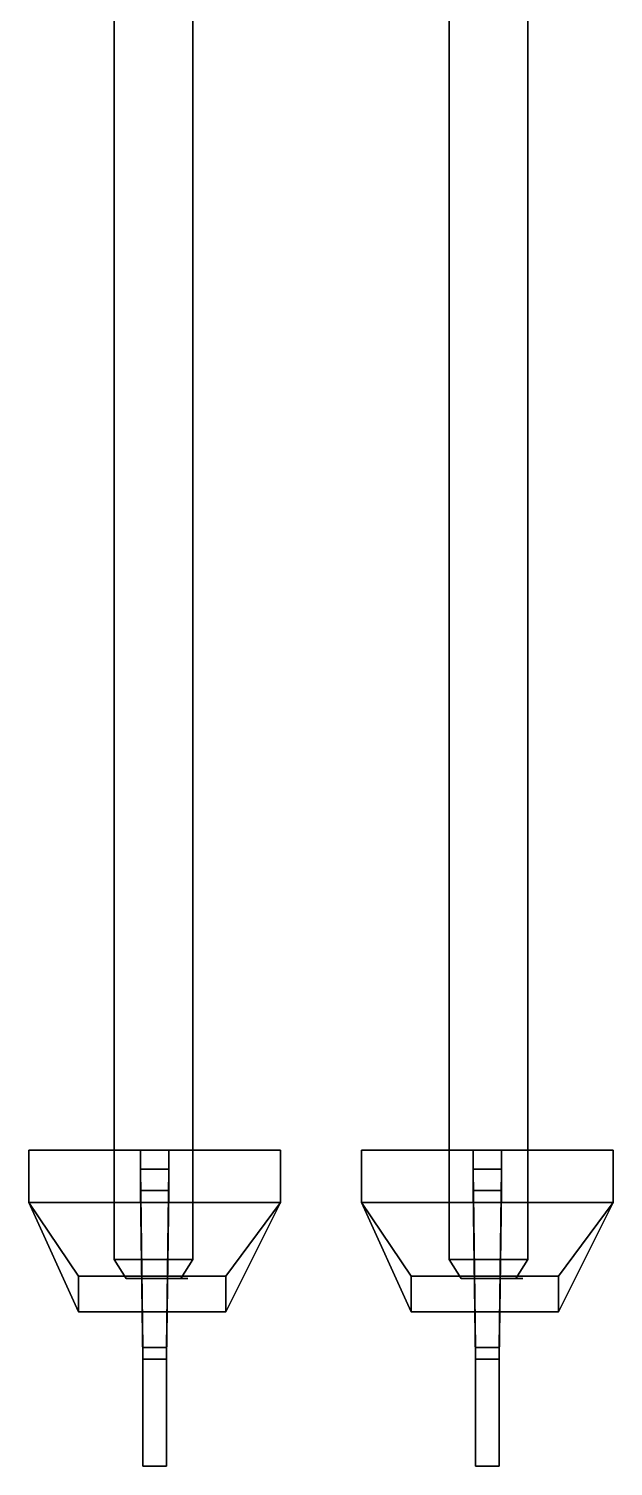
# Model space of a CAD drawing. Header units: millimetres. Extents: x -1.02 to 7, y -3.58 to 5.
# Drawn here: x -0.615 to 0.615, y -3.58 to -0.556 of the extents above; entities that cross this region are included whole.
import ezdxf

# ---------------------------------------------------------------- set-up
doc = ezdxf.new("R2010")
doc.units = ezdxf.units.MM
doc.layers.add('st1', color=2, linetype='Continuous')

msp = doc.modelspace()

# ---------------------------------------------------------------- linework, layer by layer
at = {"layer": 'st1'}
for points in [[(-0.27, 0.145, 0.445), (-0.27, -3.145, 0.015), (-0.435, -3.145, 0.015), (-0.435, 0.145, 0.445)], [(-0.435, -3.145, 0.22), (-0.27, -3.145, 0.22), (-0.27, 0.145, 0.775), (-0.435, 0.145, 0.775)], [(-0.435, 0.145, 0.445), (-0.435, -3.145, 0.015), (-0.435, -3.145, 0.22), (-0.435, 0.145, 0.775)], [(-0.27, 0.145, 0.775), (-0.27, -3.145, 0.22), (-0.27, -3.145, 0.015), (-0.27, 0.145, 0.445)], [(0.27, -3.145, 0.22), (0.435, -3.145, 0.22), (0.435, 0.145, 0.775), (0.27, 0.145, 0.775)], [(0.27, 0.145, 0.445), (0.27, -3.145, 0.015), (0.27, -3.145, 0.22), (0.27, 0.145, 0.775)], [(0.435, 0.145, 0.445), (0.435, -3.145, 0.015), (0.27, -3.145, 0.015), (0.27, 0.145, 0.445)], [(0.435, 0.145, 0.775), (0.435, -3.145, 0.22), (0.435, -3.145, 0.015), (0.435, 0.145, 0.445)], [(-0.615, -2.915, 0.26), (-0.085, -2.915, 0.26), (-0.085, -2.915, 0.105), (-0.615, -2.915, 0.105)], [(-0.085, -2.915, 0.105), (-0.085, -3.025, 0.105), (-0.615, -3.025, 0.105), (-0.615, -2.915, 0.105)], [(-0.615, -3.025, 0.24), (-0.085, -3.025, 0.24), (-0.085, -2.915, 0.26), (-0.615, -2.915, 0.26)], [(-0.615, -2.915, 0.105), (-0.615, -3.025, 0.105), (-0.615, -3.025, 0.24), (-0.615, -2.915, 0.26)], [(-0.38, -2.915, 0.26), (-0.38, -3, 0.245), (-0.38, -3, 0.265), (-0.38, -2.955, 0.31)], [(-0.32, -2.955, 0.31), (-0.32, -2.915, 0.26), (-0.38, -2.915, 0.26), (-0.38, -2.955, 0.31)], [(-0.32, -3, 0.265), (-0.32, -3, 0.245), (-0.32, -2.915, 0.26), (-0.32, -2.955, 0.31)], [(-0.085, -2.915, 0.26), (-0.085, -3.025, 0.24), (-0.085, -3.025, 0.105), (-0.085, -2.915, 0.105)], [(0.085, -2.915, 0.105), (0.085, -3.025, 0.105), (0.085, -3.025, 0.24), (0.085, -2.915, 0.26)], [(0.085, -2.915, 0.26), (0.615, -2.915, 0.26), (0.615, -2.915, 0.105), (0.085, -2.915, 0.105)], [(0.615, -2.915, 0.105), (0.615, -3.025, 0.105), (0.085, -3.025, 0.105), (0.085, -2.915, 0.105)], [(0.085, -3.025, 0.24), (0.615, -3.025, 0.24), (0.615, -2.915, 0.26), (0.085, -2.915, 0.26)], [(0.32, -2.915, 0.26), (0.32, -3, 0.245), (0.32, -3, 0.265), (0.32, -2.955, 0.31)], [(0.38, -2.955, 0.31), (0.38, -2.915, 0.26), (0.32, -2.915, 0.26), (0.32, -2.955, 0.31)], [(0.38, -3, 0.265), (0.38, -3, 0.245), (0.38, -2.915, 0.26), (0.38, -2.955, 0.31)], [(0.615, -2.915, 0.26), (0.615, -3.025, 0.24), (0.615, -3.025, 0.105), (0.615, -2.915, 0.105)], [(-0.38, -2.955, 0.31), (-0.38, -3, 0.265), (-0.375, -3.355, 0.635), (-0.375, -3.33, 0.68)], [(-0.325, -3.33, 0.68), (-0.32, -2.955, 0.31), (-0.38, -2.955, 0.31), (-0.375, -3.33, 0.68)], [(-0.325, -3.355, 0.635), (-0.32, -3, 0.265), (-0.32, -2.955, 0.31), (-0.325, -3.33, 0.68)], [(0.32, -2.955, 0.31), (0.32, -3, 0.265), (0.325, -3.355, 0.635), (0.325, -3.33, 0.68)], [(0.375, -3.33, 0.68), (0.38, -2.955, 0.31), (0.32, -2.955, 0.31), (0.325, -3.33, 0.68)], [(0.375, -3.355, 0.635), (0.38, -3, 0.265), (0.38, -2.955, 0.31), (0.375, -3.33, 0.68)], [(-0.375, -3.355, 0.635), (-0.38, -3, 0.265), (-0.32, -3, 0.265), (-0.325, -3.355, 0.635)], [(-0.38, -3, 0.265), (-0.38, -3, 0.245), (-0.32, -3, 0.245), (-0.32, -3, 0.265)], [(0.325, -3.355, 0.635), (0.32, -3, 0.265), (0.38, -3, 0.265), (0.375, -3.355, 0.635)], [(0.32, -3, 0.265), (0.32, -3, 0.245), (0.38, -3, 0.245), (0.38, -3, 0.265)], [(-0.51, -3.255, -0.335), (-0.2, -3.255, -0.335), (-0.085, -3.025, 0.24), (-0.615, -3.025, 0.24)], [(-0.085, -3.025, 0.105), (-0.2, -3.18, -0.335), (-0.51, -3.18, -0.335), (-0.615, -3.025, 0.105)], [(-0.615, -3.025, 0.105), (-0.51, -3.18, -0.335), (-0.51, -3.255, -0.335), (-0.615, -3.025, 0.24)], [(-0.085, -3.025, 0.24), (-0.2, -3.255, -0.335), (-0.2, -3.18, -0.335), (-0.085, -3.025, 0.105)], [(0.085, -3.025, 0.105), (0.19, -3.18, -0.335), (0.19, -3.255, -0.335), (0.085, -3.025, 0.24)], [(0.615, -3.025, 0.105), (0.5, -3.18, -0.335), (0.19, -3.18, -0.335), (0.085, -3.025, 0.105)], [(0.19, -3.255, -0.335), (0.5, -3.255, -0.335), (0.615, -3.025, 0.24), (0.085, -3.025, 0.24)], [(0.615, -3.025, 0.24), (0.5, -3.255, -0.335), (0.5, -3.18, -0.335), (0.615, -3.025, 0.105)], [(-0.27, -3.145, 0.015), (-0.295, -3.185, 0.005), (-0.41, -3.185, 0.005), (-0.435, -3.145, 0.015)], [(-0.41, -3.185, 0.215), (-0.295, -3.185, 0.215), (-0.27, -3.145, 0.22), (-0.435, -3.145, 0.22)], [(-0.435, -3.145, 0.015), (-0.41, -3.185, 0.005), (-0.41, -3.185, 0.215), (-0.435, -3.145, 0.22)], [(-0.27, -3.145, 0.22), (-0.295, -3.185, 0.215), (-0.295, -3.185, 0.005), (-0.27, -3.145, 0.015)], [(0.27, -3.145, 0.015), (0.295, -3.185, 0.005), (0.295, -3.185, 0.215), (0.27, -3.145, 0.22)], [(0.435, -3.145, 0.015), (0.41, -3.185, 0.005), (0.295, -3.185, 0.005), (0.27, -3.145, 0.015)], [(0.295, -3.185, 0.215), (0.41, -3.185, 0.215), (0.435, -3.145, 0.22), (0.27, -3.145, 0.22)], [(0.435, -3.145, 0.22), (0.41, -3.185, 0.215), (0.41, -3.185, 0.005), (0.435, -3.145, 0.015)], [(-0.51, -3.18, -0.335), (-0.2, -3.18, -0.335), (-0.2, -3.255, -0.335), (-0.51, -3.255, -0.335)], [(-0.41, -3.185, 0.005), (-0.28, -3.185, 0.005), (-0.28, -3.185, 0.215), (-0.41, -3.185, 0.215)], [(0.19, -3.18, -0.335), (0.5, -3.18, -0.335), (0.5, -3.255, -0.335), (0.19, -3.255, -0.335)], [(0.295, -3.185, 0.005), (0.425, -3.185, 0.005), (0.425, -3.185, 0.215), (0.295, -3.185, 0.215)], [(-0.375, -3.33, 0.68), (-0.375, -3.355, 0.635), (-0.375, -3.58, 0.64), (-0.375, -3.58, 0.69)], [(-0.325, -3.58, 0.69), (-0.325, -3.33, 0.68), (-0.375, -3.33, 0.68), (-0.375, -3.58, 0.69)], [(-0.375, -3.58, 0.64), (-0.375, -3.355, 0.635), (-0.325, -3.355, 0.635), (-0.325, -3.58, 0.64)], [(-0.325, -3.58, 0.64), (-0.325, -3.355, 0.635), (-0.325, -3.33, 0.68), (-0.325, -3.58, 0.69)], [(0.325, -3.33, 0.68), (0.325, -3.355, 0.635), (0.325, -3.58, 0.64), (0.325, -3.58, 0.69)], [(0.375, -3.58, 0.69), (0.375, -3.33, 0.68), (0.325, -3.33, 0.68), (0.325, -3.58, 0.69)], [(0.325, -3.58, 0.64), (0.325, -3.355, 0.635), (0.375, -3.355, 0.635), (0.375, -3.58, 0.64)], [(0.375, -3.58, 0.64), (0.375, -3.355, 0.635), (0.375, -3.33, 0.68), (0.375, -3.58, 0.69)], [(-0.375, -3.58, 0.69), (-0.375, -3.58, 0.64), (-0.325, -3.58, 0.64), (-0.325, -3.58, 0.69)], [(0.325, -3.58, 0.69), (0.325, -3.58, 0.64), (0.375, -3.58, 0.64), (0.375, -3.58, 0.69)]]:
    msp.add_3dface(points, dxfattribs=at)

doc.saveas('drawing.dxf')
